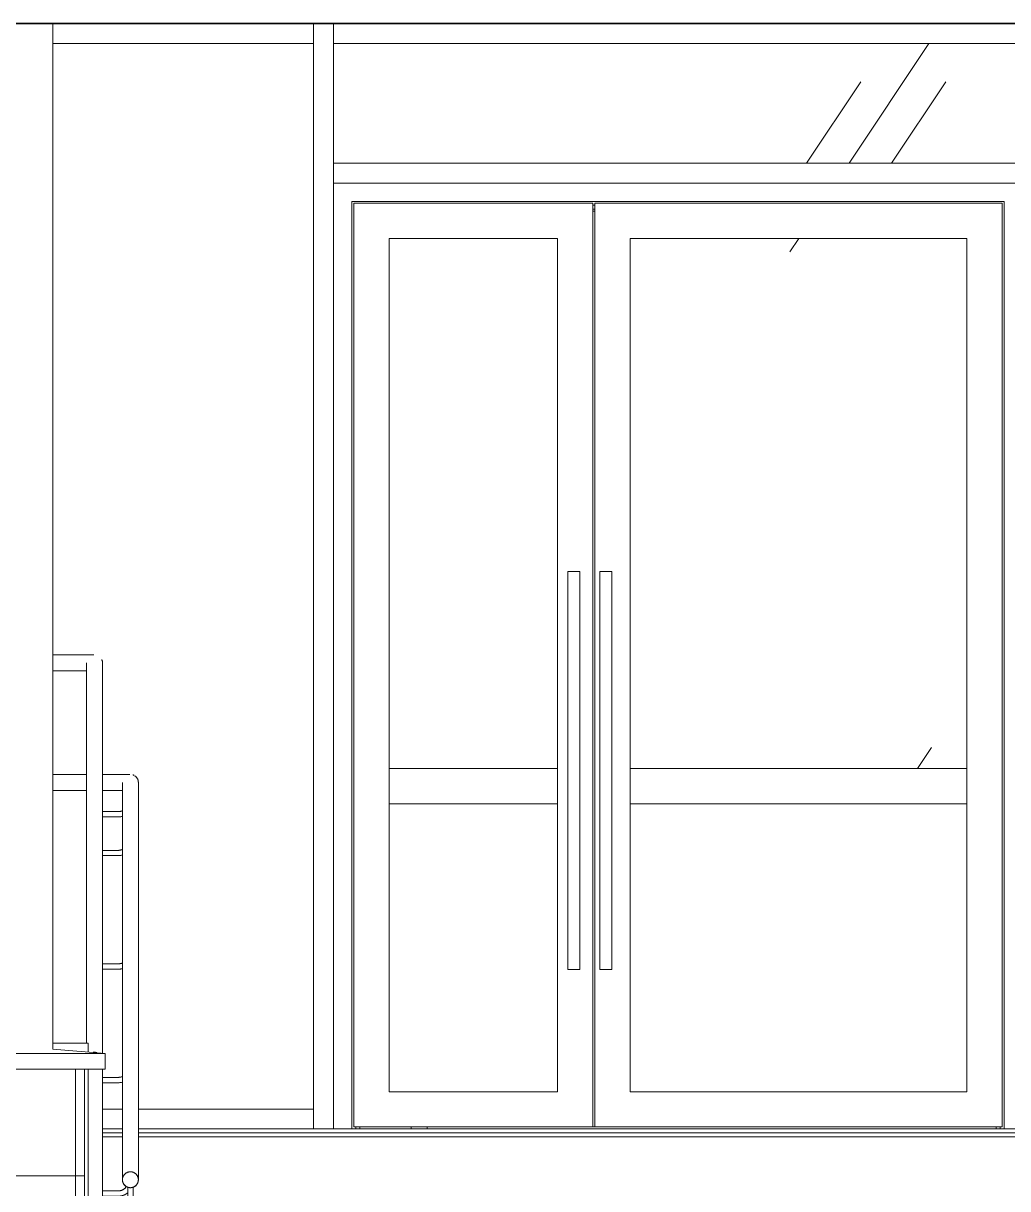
# Model space of a CAD drawing. Header units: millimetres. Extents: x -515342 to 330399, y -224905 to 507333.
# Drawn here: x 272530 to 275001, y 1918 to 4844 of the extents above; entities that cross this region are included whole.
import ezdxf

# ---------------------------------------------------------------- set-up
doc = ezdxf.new("R2010")
doc.units = ezdxf.units.MM
doc.layers.get('0').update_dxf_attribs({"lineweight": 0})
for name, color, linetype, lineweight in [('Витраж', 7, 'Continuous', 0), ('Двери', 7, 'Continuous', 0), ('Лестницы', 7, 'Continuous', 0), ('Ограждение', 7, 'Continuous', 0), ('Отметки', 7, 'Continuous', 0), ('Панели витража', 7, 'Continuous', 0), ('Перекрытие', 7, 'Continuous', 0), ('Стены внутренние', 7, 'Continuous', 0), ('Стены штриховка поверхности', 7, 'Continuous', 0)]:
    doc.layers.add(name, color=color, linetype=linetype, lineweight=lineweight)
pattern_1 = [(236.31, (995.8, 1244.6), (-1777.9963, -3556.002), [641.067, -5769.603]), (236.31, (1031.34, 1137.9), (-1777.9963, -3556.002), [384.64, -6026.03]), (236.31, (818, 1137.9), (-1777.9963, -3556.002), [384.64, -6026.03])]

# ---------------------------------------------------------------- blocks, each defined once
blk = doc.blocks.new('ПанелиВитражаТП50300_Дверь_Алюминиевая__ТПТ65__2 полотна - АР_Дверь_ТП50300_Средник_РучкаПрямая_Пр-10100167-О_АР_Эскиз_Фасад 1-12 копия 1')
at = {"layer": 'Двери'}
h = blk.add_hatch(dxfattribs=at)
h.set_pattern_fill('FP_1', color=256, style=0, pattern_type=2)
h.set_pattern_definition(pattern_1)
h.paths.add_polyline_path([(50180, 905), (50547.5, 905), (50547.5, 2235.5), (50124.5, 2235.5), (50124.5, 905)])
h = blk.add_hatch(dxfattribs=at)
h.set_pattern_fill('FP_1', color=256, style=0, pattern_type=2)
h.set_pattern_definition(pattern_1)
h.paths.add_polyline_path([(50963.2, 905), (51575.5, 905), (51575.5, 2235.5), (50729.5, 2235.5), (50729.5, 905), (50851.4, 905)])
for p, q in [((50031, 0), (50031, 2329)), ((50031, 2329), (51669, 2329)), ((50036, 2324), (50036, 5)), ((50636, 2324), (50036, 2324)), ((50635.8, 2319), (50641.2, 2319)), ((50636, 5), (50636, 2324)), ((50641, 2324), (50641, 5)), ((51664, 2324), (50641, 2324)), ((51664, 5), (51664, 2324)), ((51669, 2329), (51669, 0)), ((50636, 2309), (50641, 2309)), ((50636, 2304), (50641, 2304)), ((50124.5, 93.5), (50124.5, 2235.5)), ((50124.5, 2235.5), (50547.5, 2235.5)), ((50547.5, 2235.5), (50547.5, 93.5)), ((50729.5, 2235.5), (50729.5, 93.5)), ((50729.5, 2235.5), (51575.5, 2235.5)), ((51575.5, 2235.5), (51575.5, 93.5)), ((50573.5, 1400), (50573.5, 400)), ((50573.5, 1400), (50588.5, 1400)), ((50588.5, 1400), (50603.5, 1400)), ((50603.5, 400), (50603.5, 1400)), ((50653.5, 1400), (50653.5, 400)), ((50653.5, 1400), (50668.5, 1400)), ((50668.5, 1400), (50683.5, 1400)), ((50683.5, 400), (50683.5, 1400)), ((50124.5, 816.5), (50124.5, 905)), ((50124.5, 905), (50547.5, 905)), ((50547.5, 905), (50547.5, 816.5)), ((50729.5, 816.5), (50729.5, 905)), ((50729.5, 905), (51575.5, 905)), ((51575.5, 905), (51575.5, 816.5)), ((50124.5, 816.5), (50547.5, 816.5)), ((50729.5, 816.5), (51575.5, 816.5)), ((50573.5, 400), (50588.5, 400)), ((50588.5, 400), (50603.5, 400)), ((50653.5, 400), (50668.5, 400)), ((50668.5, 400), (50683.5, 400)), ((50547.5, 93.5), (50124.5, 93.5)), ((51575.5, 93.5), (50729.5, 93.5)), ((50636, 5), (50036, 5)), ((50041, 0), (50041, 5)), ((50051, 0), (50051, 5)), ((50641, 5), (50636, 5)), ((51664, 5), (50641, 5)), ((51649, 5), (51649, 0)), ((51659, 5), (51659, 0))]:
    blk.add_line(p, q, dxfattribs=at)
blk = doc.blocks.new('Прямоугольный импост - АР_Импост_50х160 _вертикальный импост витража_-9630963-О_АР_Эскиз_Фасад 1-12 копия 1')
at = {"layer": 'Витраж'}
for p, q in [((49935, 1150), (49935, 0)), ((49985, 0), (49985, 1150))]:
    blk.add_line(p, q, dxfattribs=at)
blk = doc.blocks.new('Системная панель - АР_ПанельВитража_Cтеклопакет_Двухкамерный_36 мм-10100165-О_АР_Эскиз_Фасад 1-12 копия 1')
at = {"layer": 'Панели витража'}
h = blk.add_hatch(dxfattribs=at)
h.set_pattern_fill('FP_1', color=256, style=0, pattern_type=2)
h.set_pattern_definition(pattern_1)
h.paths.add_polyline_path([(50851.4, 2425), (51715, 2425), (51715, 2725), (49985, 2725), (49985, 2425), (50795.1, 2425)])
blk = doc.blocks.new('Прямоугольный импост - АР_Импост_50х140 _горизонтальный импост витража_-10100143-О_АР_Эскиз_Фасад 1-12 копия 1')
at = {"layer": 'Витраж'}
for p, q in [((49985, 2375), (49985, 2425)), ((51715, 2425), (49985, 2425)), ((51715, 2425), (51715, 2375)), ((49985, 2375), (51715, 2375))]:
    blk.add_line(p, q, dxfattribs=at)
blk = doc.blocks.new('Прямоугольный импост - АР_Импост_50х160 _вертикальный импост витража_-10100017-О_АР_Эскиз_Фасад 1-12 копия 1')
at = {"layer": 'Витраж'}
for p, q in [((49935, 2750), (49935, 2400)), ((49985, 2400), (49985, 2750))]:
    blk.add_line(p, q, dxfattribs=at)
blk = doc.blocks.new('Прямоугольный импост - АР_Импост_50х140 _горизонтальный импост витража_-V107-О_АР_Эскиз_Фасад 1-12 копия 1')
at = {"layer": 'Витраж'}
for p, q in [((49455.1, 50), (49405, 50)), ((49935, 50), (49495, 50)), ((49935, 50), (49935, 0))]:
    blk.add_line(p, q, dxfattribs=at)
blk = doc.blocks.new('Прямоугольный импост - АР_Импост_50х160 _вертикальный импост витража_-9630967-О_АР_Эскиз_Фасад 1-12 копия 1')
at = {"layer": 'Витраж'}
for p, q in [((49935, 2400), (49935, 1150)), ((49985, 1150), (49985, 2400))]:
    blk.add_line(p, q, dxfattribs=at)
blk = doc.blocks.new('Ограждение - АР_Ограждение_Ограничение_D40-138916-О_АР_Эскиз_Фасад 1-12 копия 1')
at = {"layer": 'Ограждение', "flags": 128}
for points in [[(49475, -107.5), (49474.2, -107.5), (49473.4, -107.6), (49472.6, -107.6), (49471.8, -107.8), (49471, -107.9), (49470.2, -108.1), (49469.5, -108.3), (49468.7, -108.5), (49468, -108.8), (49467.2, -109.1), (49466.5, -109.4), (49465.8, -109.8), (49465.1, -110.1), (49464.4, -110.6), (49463.7, -111), (49463.1, -111.5), (49462.4, -111.9), (49461.8, -112.5), (49461.2, -113), (49460.7, -113.6), (49460.1, -114.2), (49459.6, -114.8), (49459.1, -115.4), (49458.6, -116), (49458.2, -116.7), (49457.8, -117.4), (49457.4, -118.1), (49457, -118.8), (49456.7, -119.5), (49456.4, -120.3), (49456.1, -121), (49455.8, -121.8), (49455.6, -122.5), (49455.4, -123.3), (49455.3, -124.1), (49455.2, -124.9), (49455.1, -125.7), (49455, -126.5), (49455, -127.3), (49455, -128.1), (49455, -128.9), (49455.1, -129.7), (49455.2, -130.5), (49455.4, -131.3), (49455.5, -132), (49455.7, -132.8), (49455.9, -133.6), (49456.2, -134.3), (49456.5, -135.1), (49456.8, -135.8), (49457.2, -136.5), (49457.5, -137.2), (49457.9, -137.9), (49458.4, -138.6), (49458.8, -139.3), (49459.3, -139.9), (49459.8, -140.5), (49460.4, -141.1), (49460.9, -141.7), (49461.5, -142.2), (49462.1, -142.8), (49462.7, -143.3), (49463.4, -143.8), (49464, -144.2), (49464.7, -144.6), (49465.4, -145), (49466.1, -145.4), (49466.8, -145.7), (49467.6, -146.1), (49468.3, -146.3), (49469.1, -146.6), (49469.8, -146.8), (49470.6, -147), (49471.4, -147.2), (49472.2, -147.3), (49473, -147.4), (49473.8, -147.5), (49474.6, -147.5), (49475, -147.5)], [(49475, -147.5), (49475.8, -147.5), (49476.6, -147.4), (49477.4, -147.4), (49478.2, -147.2), (49479, -147.1), (49479.8, -146.9), (49480.5, -146.7), (49481.3, -146.5), (49482, -146.2), (49482.8, -145.9), (49483.5, -145.6), (49484.2, -145.2), (49484.9, -144.9), (49485.6, -144.4), (49486.3, -144), (49486.9, -143.5), (49487.6, -143.1), (49488.2, -142.5), (49488.8, -142), (49489.3, -141.4), (49489.9, -140.8), (49490.4, -140.2), (49490.9, -139.6), (49491.4, -139), (49491.8, -138.3), (49492.2, -137.6), (49492.6, -136.9), (49493, -136.2), (49493.3, -135.5), (49493.6, -134.7), (49493.9, -134), (49494.2, -133.2), (49494.4, -132.5), (49494.6, -131.7), (49494.7, -130.9), (49494.8, -130.1), (49494.9, -129.3), (49495, -128.5), (49495, -127.7), (49495, -126.9), (49495, -126.1), (49494.9, -125.3), (49494.8, -124.5), (49494.6, -123.7), (49494.5, -123), (49494.3, -122.2), (49494.1, -121.4), (49493.8, -120.7), (49493.5, -119.9), (49493.2, -119.2), (49492.8, -118.5), (49492.5, -117.8), (49492.1, -117.1), (49491.6, -116.4), (49491.2, -115.7), (49490.7, -115.1), (49490.2, -114.5), (49489.6, -113.9), (49489.1, -113.3), (49488.5, -112.8), (49487.9, -112.2), (49487.3, -111.7), (49486.6, -111.2), (49486, -110.8), (49485.3, -110.4), (49484.6, -110), (49483.9, -109.6), (49483.2, -109.3), (49482.4, -108.9), (49481.7, -108.7), (49480.9, -108.4), (49480.2, -108.2), (49479.4, -108), (49478.6, -107.8), (49477.8, -107.7), (49477, -107.6), (49476.2, -107.5), (49475.4, -107.5), (49475, -107.5)]]:
    blk.add_lwpolyline(points, dxfattribs=at)
at = {"layer": 'Ограждение'}
for start, end in [(131.2241, 139.4056), (90, 100.5516), (77.5668, 90), (36.708, 52.2145), (175.131, 184.1833), (216.708, 232.2145), (311.2241, 319.4056), (355.131, 4.1833), (257.5668, 270), (270, 280.5516)]:
    blk.add_arc((49475, -127.5), 20, start, end, dxfattribs=at)
blk = doc.blocks.new('Ограждение - АР_Ограждение_Ограничение_D40-V119-О_АР_Эскиз_Фасад 1-12 копия 1')
at = {"layer": 'Ограждение', "flags": 128}
for points in [[(49385, 192.5), (49384.2, 192.5), (49383.4, 192.4), (49382.6, 192.4), (49381.8, 192.2)], [(49390.9, 191.6), (49390.2, 191.8), (49389.4, 192), (49388.6, 192.2), (49387.8, 192.3), (49387, 192.4), (49386.2, 192.5), (49385.4, 192.5), (49385, 192.5)]]:
    blk.add_lwpolyline(points, dxfattribs=at)
at = {"layer": 'Ограждение'}
blk.add_arc((49385, 172.5), 20, 84.9492, 90, dxfattribs=at)
blk = doc.blocks.new('Ограждение - АР_Ограждение_Балясина_D40_900-10240710-О_АР_Эскиз_Фасад 1-12 копия 1')
at = {"layer": 'Ограждение'}
for p, q in [((49405, 212.9), (49405, 206.2)), ((49405, -155.5), (49445, -155.5)), ((49445, -168.8), (49405, -168.8))]:
    blk.add_line(p, q, dxfattribs=at)
at = {"layer": 'Ограждение', "flags": 128}
for points in [[(49445, -155.5), (49445.9, -155.5), (49446.9, -155.4), (49447.8, -155.3), (49448.7, -155.2), (49449.6, -155), (49450.5, -154.8), (49451.4, -154.6), (49452.3, -154.3), (49453.2, -154), (49454.1, -153.6), (49454.9, -153.2), (49455.8, -152.8), (49456.6, -152.4), (49457.4, -151.9), (49458.2, -151.4), (49458.9, -150.9), (49459.7, -150.3), (49460.4, -149.7), (49461.1, -149.1), (49461.7, -148.4), (49462.4, -147.7), (49463, -147), (49463.6, -146.3), (49464.1, -145.5), (49464.6, -144.7)], [(49468.4, -160.4), (49467.2, -161.3), (49466, -162.2), (49464.8, -163), (49463.6, -163.8), (49462.3, -164.5), (49461, -165.1), (49459.6, -165.8), (49458.3, -166.3), (49456.9, -166.8), (49455.5, -167.3), (49454.1, -167.7), (49452.7, -168), (49451.2, -168.3), (49449.8, -168.5), (49448.3, -168.7), (49446.9, -168.8), (49445.4, -168.8), (49445, -168.8)]]:
    blk.add_lwpolyline(points, dxfattribs=at)
blk = doc.blocks.new('Ограждение - АР_Ограждение_Балясина_D40_900-V120-О_АР_Эскиз_Фасад 1-12 копия 1')
at = {"layer": 'Ограждение'}
for p, q in [((49365, 491.2), (49365, 497.9)), ((49405, 497.9), (49405, 491.2)), ((49405, 129.5), (49445, 129.5)), ((49445, 116.2), (49405, 116.2))]:
    blk.add_line(p, q, dxfattribs=at)
at = {"layer": 'Ограждение', "flags": 128}
for points in [[(49445, 129.5), (49445.9, 129.5), (49446.9, 129.6), (49447.8, 129.7), (49448.7, 129.8), (49449.6, 130), (49450.5, 130.2), (49451.4, 130.4), (49452.3, 130.7), (49453.2, 131), (49454.1, 131.4), (49454.9, 131.8)], [(49454.1, 117.3), (49452.7, 117), (49451.2, 116.7), (49449.8, 116.5), (49448.3, 116.3), (49446.9, 116.2), (49445.4, 116.2), (49445, 116.2)]]:
    blk.add_lwpolyline(points, dxfattribs=at)
blk = doc.blocks.new('Ограждение - АР_Ограждение_Балясина_D40_900-10028987-О_АР_Эскиз_Фасад 1-12 копия 1')
at = {"layer": 'Ограждение'}
for p, q in [((49365, 1162.3), (49365, 1165)), ((49405, 1165), (49405, 1162.3)), ((49405, 796.7), (49445, 796.7)), ((49445, 783.3), (49405, 783.3))]:
    blk.add_line(p, q, dxfattribs=at)
at = {"layer": 'Ограждение', "flags": 128}
for points in [[(49445, 796.7), (49445.9, 796.7), (49446.9, 796.7), (49447.8, 796.8), (49448.7, 797), (49449.6, 797.1), (49450.5, 797.3), (49451.4, 797.6), (49452.3, 797.9), (49453.2, 798.2), (49454.1, 798.5), (49454.9, 798.9)], [(49454.1, 784.5), (49452.7, 784.1), (49451.2, 783.9), (49449.8, 783.6), (49448.3, 783.5), (49446.9, 783.4), (49445.4, 783.3), (49445, 783.3)]]:
    blk.add_lwpolyline(points, dxfattribs=at)
blk = doc.blocks.new('Ограждение - АР_Ограждение_Балясина_D40 доп поручень 700_900-10028959-О_АР_Эскиз_Фасад 1-12 копия 1')
at = {"layer": 'Ограждение'}
for p, q in [((49405, 150), (49405, -200.8)), ((49468.3, -177.5), (49468.3, -146.2)), ((49481.7, -146.2), (49481.7, -177.5)), ((49405, -200.8), (49445, -200.8)), ((49405, -214.2), (49405, -1007.5)), ((49445, -214.2), (49405, -214.2)), ((49468.3, -377.5), (49468.3, -332.5)), ((49481.7, -332.5), (49468.3, -332.5)), ((49481.7, -332.5), (49481.7, -377.5)), ((49403.8, -400.8), (49445, -400.8)), ((49445, -414.2), (49403.8, -414.2)), ((49405, -1007.5), (49368.9, -1007.5))]:
    blk.add_line(p, q, dxfattribs=at)
at = {"layer": 'Ограждение', "flags": 128}
for points in [[(49481.7, -177.5), (49481.6, -179), (49481.5, -180.4), (49481.4, -181.9), (49481.2, -183.3), (49480.9, -184.8), (49480.6, -186.2), (49480.2, -187.6), (49479.8, -189), (49479.3, -190.4), (49478.8, -191.8), (49478.2, -193.1), (49477.5, -194.4), (49476.8, -195.7), (49476.1, -197), (49475.3, -198.2), (49474.4, -199.4), (49473.5, -200.6), (49472.6, -201.7), (49471.6, -202.8), (49470.5, -203.8), (49469.5, -204.8), (49468.4, -205.8), (49467.2, -206.7), (49466, -207.5), (49464.8, -208.4), (49463.6, -209.1), (49462.3, -209.8), (49461, -210.5), (49459.6, -211.1), (49458.3, -211.7), (49456.9, -212.2), (49455.5, -212.6), (49454.1, -213), (49452.7, -213.4), (49451.2, -213.6), (49449.8, -213.9), (49448.3, -214), (49446.9, -214.1), (49445.4, -214.2), (49445, -214.2)], [(49445, -200.8), (49445.9, -200.8), (49446.9, -200.8), (49447.8, -200.7), (49448.7, -200.5), (49449.6, -200.4), (49450.5, -200.2), (49451.4, -199.9), (49452.3, -199.6), (49453.2, -199.3), (49454.1, -199), (49454.9, -198.6), (49455.8, -198.2), (49456.6, -197.7), (49457.4, -197.3), (49458.2, -196.8), (49458.9, -196.2), (49459.7, -195.6), (49460.4, -195), (49461.1, -194.4), (49461.7, -193.8), (49462.4, -193.1), (49463, -192.4), (49463.6, -191.6), (49464.1, -190.9), (49464.6, -190.1), (49465.1, -189.3), (49465.6, -188.5), (49466, -187.7), (49466.4, -186.8), (49466.7, -186), (49467.1, -185.1), (49467.4, -184.2), (49467.6, -183.3), (49467.8, -182.4), (49468, -181.5), (49468.1, -180.5), (49468.2, -179.6), (49468.3, -178.7), (49468.3, -177.8), (49468.3, -177.5)], [(49481.7, -377.5), (49481.6, -379), (49481.5, -380.4), (49481.4, -381.9), (49481.2, -383.3), (49480.9, -384.8), (49480.6, -386.2), (49480.2, -387.6), (49479.8, -389), (49479.3, -390.4), (49478.8, -391.8), (49478.2, -393.1), (49477.5, -394.4), (49476.8, -395.7), (49476.1, -397), (49475.3, -398.2), (49474.4, -399.4), (49473.5, -400.6), (49472.6, -401.7), (49471.6, -402.8), (49470.5, -403.8), (49469.5, -404.8), (49468.4, -405.8), (49467.2, -406.7), (49466, -407.5), (49464.8, -408.4), (49463.6, -409.1), (49462.3, -409.8), (49461, -410.5), (49459.6, -411.1), (49458.3, -411.7), (49456.9, -412.2), (49455.5, -412.6), (49454.1, -413), (49452.7, -413.4), (49451.2, -413.6), (49449.8, -413.9), (49448.3, -414), (49446.9, -414.1), (49445.4, -414.2), (49445, -414.2)], [(49445, -400.8), (49445.9, -400.8), (49446.9, -400.8), (49447.8, -400.7), (49448.7, -400.5), (49449.6, -400.4), (49450.5, -400.2), (49451.4, -399.9), (49452.3, -399.6), (49453.2, -399.3), (49454.1, -399), (49454.9, -398.6), (49455.8, -398.2), (49456.6, -397.7), (49457.4, -397.3), (49458.2, -396.8), (49458.9, -396.2), (49459.7, -395.6), (49460.4, -395), (49461.1, -394.4), (49461.7, -393.8), (49462.4, -393.1), (49463, -392.4), (49463.6, -391.6), (49464.1, -390.9), (49464.6, -390.1), (49465.1, -389.3), (49465.6, -388.5), (49466, -387.7), (49466.4, -386.8), (49466.7, -386), (49467.1, -385.1), (49467.4, -384.2), (49467.6, -383.3), (49467.8, -382.4), (49468, -381.5), (49468.1, -380.5), (49468.2, -379.6), (49468.3, -378.7), (49468.3, -377.8), (49468.3, -377.5)]]:
    blk.add_lwpolyline(points, dxfattribs=at)
at = {"layer": 'Ограждение'}
blk.add_open_spline([(49405, -200.8), (49405, -200.8), (49404.9, -201.1), (49404.6, -202.1), (49404.3, -203.2), (49404.1, -204.1), (49404, -205.2), (49403.9, -206.2), (49403.9, -207.1), (49403.9, -207.8), (49403.9, -208.5), (49403.9, -209.5), (49404.1, -210.6), (49404.3, -211.8), (49404.6, -212.8), (49404.9, -213.8), (49405, -214.2), (49405, -214.2)], degree=3, knots=[0, 0, 0, 0, 0.111111, 0.222222, 0.277778, 0.333333, 0.388889, 0.444444, 0.479167, 0.513889, 0.548611, 0.583333, 0.652778, 0.722222, 0.791667, 0.861111, 1, 1, 1, 1], dxfattribs=at)
blk = doc.blocks.new('Ограждение - Ограждение-9706166-О_АР_Эскиз_Фасад 1-12 копия 1')
at = {"layer": 'Ограждение'}
for p, q in [((49375, -969.2), (49375, -978.6)), ((49395, -978.6), (49395, -969.2))]:
    blk.add_line(p, q, dxfattribs=at)
for name, p in [('Ограждение - АР_Ограждение_Балясина_D40_900-10028987-О_АР_Эскиз_Фасад 1-12 копия 1', (0, 0)), ('Ограждение - АР_Ограждение_Балясина_D40_900-V120-О_АР_Эскиз_Фасад 1-12 копия 1', (0, 570)), ('Ограждение - АР_Ограждение_Балясина_D40_900-V120-О_АР_Эскиз_Фасад 1-12 копия 1', (0, 285)), ('Ограждение - АР_Ограждение_Балясина_D40_900-V120-О_АР_Эскиз_Фасад 1-12 копия 1', (0, 0)), ('Ограждение - АР_Ограждение_Балясина_D40_900-10240710-О_АР_Эскиз_Фасад 1-12 копия 1', (0, 0)), ('Ограждение - АР_Ограждение_Балясина_D40 доп поручень 700_900-10028959-О_АР_Эскиз_Фасад 1-12 копия 1', (0, 0))]:
    blk.add_blockref(name, p)
blk = doc.blocks.new('Тип верхнего поручня - АР_Ограждение_Ограничение_D40-138916-О_АР_Эскиз_Фасад 1-12 копия 1')
at = {"layer": 'Ограждение', "flags": 128}
for points in [[(49385, 192.5), (49384.2, 192.5), (49383.4, 192.4), (49382.6, 192.4), (49381.8, 192.2)], [(49390.9, 191.6), (49390.2, 191.8), (49389.4, 192), (49388.6, 192.2), (49387.8, 192.3), (49387, 192.4), (49386.2, 192.5), (49385.4, 192.5), (49385, 192.5)]]:
    blk.add_lwpolyline(points, dxfattribs=at)
at = {"layer": 'Ограждение'}
blk.add_arc((49385, 172.5), 20, 84.9492, 90, dxfattribs=at)
blk = doc.blocks.new('Тип верхнего поручня - Верхний поручень_Внутренний_-9706283-О_АР_Эскиз_Фасад 1-12 копия 1')
at = {"layer": 'Ограждение'}
for p, q in [((49285, 1190), (49280, 1190)), ((49280, 1150), (49285, 1150)), ((49365, 1162.3), (49365, 215)), ((49405, 190.4), (49405, 1162.3))]:
    blk.add_line(p, q, dxfattribs=at)
at = {"layer": 'Ограждение', "flags": 128}
for points in [[(49285, 1190), (49289, 1190), (49293, 1190), (49297, 1190), (49300.9, 1190), (49304.9, 1190), (49308.8, 1190), (49312.6, 1190), (49316.5, 1190), (49320.2, 1190), (49323.9, 1190), (49327.6, 1190), (49331.2, 1190), (49334.7, 1190), (49338.1, 1190), (49341.5, 1190), (49344.7, 1190), (49347.9, 1190), (49350.9, 1190), (49353.9, 1190), (49356.7, 1190), (49359.5, 1190), (49362.1, 1190), (49364.6, 1190), (49366.9, 1190), (49369.1, 1190), (49371.2, 1190), (49373.2, 1190), (49375, 1190), (49376.7, 1190), (49378.2, 1190), (49379.6, 1190), (49380.8, 1190), (49381.9, 1190), (49382.8, 1190)], [(49403, 1178.7), (49403.3, 1178), (49403.6, 1177.2), (49403.9, 1176.5), (49404.2, 1175.7), (49404.4, 1175), (49404.6, 1174.2), (49404.7, 1173.4), (49404.8, 1172.6), (49404.9, 1171.8), (49405, 1171), (49405, 1170.2), (49405, 1170)], [(49365, 1150), (49362.8, 1150), (49360.2, 1150), (49357.5, 1150), (49354.7, 1150), (49351.7, 1150), (49348.7, 1150), (49345.6, 1150), (49342.4, 1150), (49339, 1150), (49335.6, 1150), (49332.1, 1150), (49328.6, 1150), (49324.9, 1150), (49321.2, 1150), (49317.5, 1150), (49313.7, 1150), (49309.8, 1150), (49305.9, 1150), (49302, 1150), (49298, 1150), (49294.1, 1150), (49290.1, 1150), (49286.1, 1150), (49285, 1150)], [(49365, 1170), (49365, 1169.9), (49365, 1169.7), (49365, 1169.4), (49365, 1169), (49365, 1168.4), (49365, 1167.7), (49365, 1166.9), (49365, 1165.9), (49365, 1164.9), (49365, 1163.7), (49365, 1162.4), (49365, 1162.3)], [(49405, 1170), (49405, 1169.2), (49404.9, 1168.4), (49404.9, 1167.6), (49404.7, 1166.8)], [(49405, 1162.3), (49405, 1163.6), (49405, 1164.8), (49405, 1165.9), (49405, 1166.8), (49405, 1167.6), (49405, 1168.4), (49405, 1168.9), (49405, 1169.4), (49405, 1169.7), (49405, 1169.9), (49405, 1170)]]:
    blk.add_lwpolyline(points, dxfattribs=at)
at = {"layer": 'Ограждение'}
blk.add_arc((49385, 172.5), 20, 73.8182, 94.1543, dxfattribs=at)
blk = doc.blocks.new('Тип перил - АР_Ограждение_Ограничение_D40-138916-О_АР_Эскиз_Фасад 1-12 копия 1')
at = {"layer": 'Ограждение', "flags": 128}
for points in [[(49475, -107.5), (49474.2, -107.5), (49473.4, -107.6), (49472.6, -107.6), (49471.8, -107.8), (49471, -107.9), (49470.2, -108.1), (49469.5, -108.3), (49468.7, -108.5), (49468, -108.8), (49467.2, -109.1), (49466.5, -109.4), (49465.8, -109.8), (49465.1, -110.1), (49464.4, -110.6), (49463.7, -111), (49463.1, -111.5), (49462.4, -111.9), (49461.8, -112.5), (49461.2, -113), (49460.7, -113.6), (49460.1, -114.2), (49459.6, -114.8), (49459.1, -115.4), (49458.6, -116), (49458.2, -116.7), (49457.8, -117.4), (49457.4, -118.1), (49457, -118.8), (49456.7, -119.5), (49456.4, -120.3), (49456.1, -121), (49455.8, -121.8), (49455.6, -122.5), (49455.4, -123.3), (49455.3, -124.1), (49455.2, -124.9), (49455.1, -125.7), (49455, -126.5), (49455, -127.3), (49455, -128.1), (49455, -128.9), (49455.1, -129.7), (49455.2, -130.5), (49455.4, -131.3), (49455.5, -132), (49455.7, -132.8), (49455.9, -133.6), (49456.2, -134.3), (49456.5, -135.1), (49456.8, -135.8), (49457.2, -136.5), (49457.5, -137.2), (49457.9, -137.9), (49458.4, -138.6), (49458.8, -139.3), (49459.3, -139.9), (49459.8, -140.5), (49460.4, -141.1), (49460.9, -141.7), (49461.5, -142.2), (49462.1, -142.8), (49462.7, -143.3), (49463.4, -143.8), (49464, -144.2), (49464.7, -144.6), (49465.4, -145), (49466.1, -145.4), (49466.8, -145.7), (49467.6, -146.1), (49468.3, -146.3), (49469.1, -146.6), (49469.8, -146.8), (49470.6, -147), (49471.4, -147.2), (49472.2, -147.3), (49473, -147.4), (49473.8, -147.5), (49474.6, -147.5), (49475, -147.5)], [(49475, -147.5), (49475.8, -147.5), (49476.6, -147.4), (49477.4, -147.4), (49478.2, -147.2), (49479, -147.1), (49479.8, -146.9), (49480.5, -146.7), (49481.3, -146.5), (49482, -146.2), (49482.8, -145.9), (49483.5, -145.6), (49484.2, -145.2), (49484.9, -144.9), (49485.6, -144.4), (49486.3, -144), (49486.9, -143.5), (49487.6, -143.1), (49488.2, -142.5), (49488.8, -142), (49489.3, -141.4), (49489.9, -140.8), (49490.4, -140.2), (49490.9, -139.6), (49491.4, -139), (49491.8, -138.3), (49492.2, -137.6), (49492.6, -136.9), (49493, -136.2), (49493.3, -135.5), (49493.6, -134.7), (49493.9, -134), (49494.2, -133.2), (49494.4, -132.5), (49494.6, -131.7), (49494.7, -130.9), (49494.8, -130.1), (49494.9, -129.3), (49495, -128.5), (49495, -127.7), (49495, -126.9), (49495, -126.1), (49494.9, -125.3), (49494.8, -124.5), (49494.6, -123.7), (49494.5, -123), (49494.3, -122.2), (49494.1, -121.4), (49493.8, -120.7), (49493.5, -119.9), (49493.2, -119.2), (49492.8, -118.5), (49492.5, -117.8), (49492.1, -117.1), (49491.6, -116.4), (49491.2, -115.7), (49490.7, -115.1), (49490.2, -114.5), (49489.6, -113.9), (49489.1, -113.3), (49488.5, -112.8), (49487.9, -112.2), (49487.3, -111.7), (49486.6, -111.2), (49486, -110.8), (49485.3, -110.4), (49484.6, -110), (49483.9, -109.6), (49483.2, -109.3), (49482.4, -108.9), (49481.7, -108.7), (49480.9, -108.4), (49480.2, -108.2), (49479.4, -108), (49478.6, -107.8), (49477.8, -107.7), (49477, -107.6), (49476.2, -107.5), (49475.4, -107.5), (49475, -107.5)]]:
    blk.add_lwpolyline(points, dxfattribs=at)
at = {"layer": 'Ограждение'}
for start, end in [(131.2241, 139.4056), (90, 100.5516), (77.5668, 90), (36.708, 52.2145), (175.131, 184.1833), (216.708, 232.2145), (311.2241, 319.4056), (355.131, 4.1833), (257.5668, 270), (270, 280.5516)]:
    blk.add_arc((49475, -127.5), 20, start, end, dxfattribs=at)
blk = doc.blocks.new('Тип перил - Перила_Внутренний_-9706296-О_АР_Эскиз_Фасад 1-12 копия 1')
at = {"layer": 'Ограждение'}
for p, q in [((49365, 890), (49280, 890)), ((49425, 890), (49404.8, 890)), ((49280, 850), (49365, 850)), ((49404.8, 850), (49425, 850)), ((49455, 867.1), (49455, -120.7)), ((49495, 870), (49495, 869.2)), ((49495, -120.7), (49495, 867.1))]:
    blk.add_line(p, q, dxfattribs=at)
at = {"layer": 'Ограждение', "flags": 128}
for points in [[(49425, 890), (49427, 890), (49429, 890), (49431, 890), (49433, 890), (49434.9, 890), (49436.9, 890), (49438.8, 890), (49440.7, 890), (49442.6, 890), (49444.5, 890), (49446.3, 890), (49448.1, 890), (49449.8, 890), (49451.6, 890), (49453.2, 890), (49454.9, 890), (49456.4, 890), (49458, 890), (49459.4, 890), (49460.9, 890), (49462.2, 890), (49463.5, 890), (49464.8, 890), (49466, 890), (49467.1, 890), (49468.1, 890), (49469.1, 890), (49470, 890), (49470.8, 890), (49471.6, 890), (49472.3, 890), (49472.9, 890), (49473.4, 890), (49473.9, 890)], [(49481.3, 889), (49482, 888.7), (49482.8, 888.4), (49483.5, 888.1), (49484.2, 887.7), (49484.9, 887.4)], [(49486.3, 886.5), (49486.9, 886), (49487.6, 885.6), (49488.2, 885), (49488.8, 884.5), (49489.3, 883.9), (49489.9, 883.3), (49490.4, 882.7), (49490.9, 882.1), (49491.4, 881.5), (49491.8, 880.8), (49492.2, 880.1), (49492.6, 879.4), (49493, 878.7), (49493.3, 878), (49493.6, 877.2), (49493.9, 876.5), (49494.2, 875.7), (49494.4, 875), (49494.6, 874.2), (49494.7, 873.4), (49494.8, 872.6), (49494.9, 871.8), (49495, 871), (49495, 870.2), (49495, 870)], [(49455, 850), (49453.7, 850), (49452, 850), (49450.3, 850), (49448.6, 850), (49446.8, 850), (49445, 850), (49443.1, 850), (49441.2, 850), (49439.3, 850), (49437.4, 850), (49435.5, 850), (49433.5, 850), (49431.5, 850), (49429.5, 850), (49427.5, 850), (49425.5, 850), (49425, 850)], [(49455, 870), (49455, 870), (49455, 869.9), (49455, 869.8), (49455, 869.6), (49455, 869.4), (49455, 869.1), (49455, 868.8), (49455, 868.5), (49455, 868.1), (49455, 867.6), (49455, 867.1), (49455, 867.1)], [(49495, 867.1), (49495, 867.6), (49495, 868), (49495, 868.4), (49495, 868.8), (49495, 869.1), (49495, 869.4), (49495, 869.6), (49495, 869.8), (49495, 869.9), (49495, 870), (49495, 870)], [(49455, -127.4), (49455, -127.3), (49455, -127), (49455, -126.6), (49455, -126.1), (49455, -125.5), (49455, -124.8), (49455, -123.9), (49455, -123), (49455, -122), (49455, -120.8), (49455, -120.7)], [(49495, -127.5), (49495, -128.3), (49494.9, -129.1), (49494.9, -129.9), (49494.7, -130.7), (49494.6, -131.5), (49494.4, -132.3), (49494.2, -133), (49494, -133.8), (49493.7, -134.5), (49493.4, -135.3), (49493.1, -136), (49492.7, -136.7), (49492.4, -137.4), (49491.9, -138.1), (49491.5, -138.8), (49491, -139.4), (49490.6, -140.1), (49490, -140.7), (49489.5, -141.3), (49488.9, -141.8), (49488.3, -142.4), (49487.7, -142.9), (49487.1, -143.4), (49486.5, -143.9), (49485.8, -144.3), (49485.1, -144.7), (49484.4, -145.1), (49483.7, -145.5), (49483, -145.8), (49482.2, -146.1), (49481.5, -146.4), (49480.7, -146.7), (49480, -146.9), (49479.2, -147.1), (49478.4, -147.2), (49477.6, -147.3), (49476.8, -147.4), (49476, -147.5), (49475.2, -147.5), (49474.4, -147.5), (49473.6, -147.5), (49472.8, -147.4), (49472, -147.3), (49471.2, -147.1), (49470.5, -147), (49469.7, -146.8), (49468.9, -146.6), (49468.2, -146.3), (49467.4, -146), (49466.7, -145.7), (49466, -145.3), (49465.3, -145), (49464.6, -144.6), (49463.9, -144.1), (49463.2, -143.7), (49462.6, -143.2), (49462, -142.7), (49461.4, -142.1), (49460.8, -141.6), (49460.3, -141), (49459.7, -140.4), (49459.2, -139.8), (49458.7, -139.1), (49458.3, -138.5), (49457.9, -137.8), (49457.5, -137.1), (49457.1, -136.4), (49456.8, -135.7), (49456.4, -134.9), (49456.2, -134.2), (49455.9, -133.4), (49455.7, -132.7), (49455.5, -131.9), (49455.3, -131.1), (49455.2, -130.3), (49455.1, -129.5), (49455, -128.7), (49455, -127.9), (49455, -127.5)], [(49495, -120.7), (49495, -121.9), (49495, -122.9), (49495, -123.9), (49495, -124.7), (49495, -125.4), (49495, -126.1), (49495, -126.6), (49495, -127), (49495, -127.3), (49495, -127.4), (49495, -127.5)]]:
    blk.add_lwpolyline(points, dxfattribs=at)
at = {"layer": 'Ограждение'}
for start, end in [(360, 180), (180, 360)]:
    blk.add_arc((49475, -127.5), 20, start, end, dxfattribs=at)
blk = doc.blocks.new('Прямоугольный импост - АР_Импост_50х140 _горизонтальный импост витража_-10100111-О_АР_Эскиз_Фасад 1-12 копия 1')
at = {"layer": 'Витраж'}
for p in [(49935, 2775), (49280, 2725)]:
    blk.add_line(p, (49935, 2725), dxfattribs=at)
blk = doc.blocks.new('Прямоугольный импост - АР_Импост_50х140 _горизонтальный импост витража_-V328-О_АР_Эскиз_Фасад 1-12 копия 1')
at = {"layer": 'Витраж'}
for p, q in [((49985, 2725), (49985, 2775)), ((51715, 2775), (51715, 2725)), ((49985, 2725), (51715, 2725))]:
    blk.add_line(p, q, dxfattribs=at)
blk = doc.blocks.new('Прямоугольный импост - АР_Импост_50х160 _вертикальный импост витража_-10100019-О_АР_Эскиз_Фасад 1-12 копия 1')
at = {"layer": 'Витраж'}
for p, q in [((49935, 2775), (49935, 2750)), ((49985, 2750), (49985, 2775))]:
    blk.add_line(p, q, dxfattribs=at)
blk = doc.blocks.new('Ограждение - Ограждение-9984154-О_АР_Эскиз_Фасад 1-12 копия 1')
at = {"layer": 'Ограждение'}
for p, q in [((48860, 189.8), (48860, 200.4)), ((48860, 150), (48860, 189.8)), ((49412, 189.8), (48860, 189.8)), ((49280, 200.4), (49412, 189.8)), ((49412, 189.8), (49412, 150)), ((49412, 150), (48860, 150))]:
    blk.add_line(p, q, dxfattribs=at)
blk = doc.blocks.new('СД_Люблино_Фасады_rvt-1-О_АР_Эскиз_Фасад 1-12 копия 1')
at = {"layer": 'Стены штриховка поверхности', "true_color": 0xcacaca}
h = blk.add_hatch(dxfattribs=at)
h.set_pattern_fill('FP_21', color=9, style=0, pattern_type=2)
h.set_pattern_definition([(0, (48860, 150), (0, 600), []), (90, (48860, 150), (-600, 4e-14), [])])
h.paths.add_polyline_path([(48860, -1100), (49360, -1100), (49360, 150), (48860, 150), (48860, -1050)])
at = {"layer": 'Лестницы'}
for p, q in [((49405, -10), (49455.1, -10)), ((49455.1, -20), (49405, -20)), ((49455.1, -20), (49405, -20)), ((49495, -10), (52360, -10)), ((52360, -20), (49495, -20)), ((52360, -20), (49495, -20))]:
    blk.add_line(p, q, dxfattribs=at)
at = {"layer": 'Перекрытие'}
for p, q in [((52440, 2776), (49280, 2776)), ((52440, 2775), (49280, 2775))]:
    blk.add_line(p, q, dxfattribs=at)
at = {"layer": 'Стены внутренние'}
for p, q in [((41385, 2776), (49280, 2776)), ((49280, 2775), (48860, 2775)), ((49280, 200), (49280, 2775)), ((49369, 215), (49280, 215)), ((49369, 193.2), (49369, 215)), ((49360, -1100), (49360, 150)), ((49369, -1100), (49369, 150)), ((49455.1, 0), (49405, 0)), ((52360, 0), (49495, 0))]:
    blk.add_line(p, q, dxfattribs=at)
at = {"layer": 'Витраж', "lineweight": 9}
for name in ['Прямоугольный импост - АР_Импост_50х140 _горизонтальный импост витража_-10100111-О_АР_Эскиз_Фасад 1-12 копия 1', 'Прямоугольный импост - АР_Импост_50х160 _вертикальный импост витража_-10100019-О_АР_Эскиз_Фасад 1-12 копия 1', 'Прямоугольный импост - АР_Импост_50х140 _горизонтальный импост витража_-V328-О_АР_Эскиз_Фасад 1-12 копия 1', 'Прямоугольный импост - АР_Импост_50х160 _вертикальный импост витража_-10100017-О_АР_Эскиз_Фасад 1-12 копия 1', 'Прямоугольный импост - АР_Импост_50х160 _вертикальный импост витража_-9630967-О_АР_Эскиз_Фасад 1-12 копия 1', 'Прямоугольный импост - АР_Импост_50х140 _горизонтальный импост витража_-10100143-О_АР_Эскиз_Фасад 1-12 копия 1', 'Прямоугольный импост - АР_Импост_50х160 _вертикальный импост витража_-9630963-О_АР_Эскиз_Фасад 1-12 копия 1', 'Прямоугольный импост - АР_Импост_50х140 _горизонтальный импост витража_-V107-О_АР_Эскиз_Фасад 1-12 копия 1']:
    blk.add_blockref(name, (0, 0), dxfattribs=at)
at = {"layer": 'Двери', "lineweight": 9}
blk.add_blockref('ПанелиВитражаТП50300_Дверь_Алюминиевая__ТПТ65__2 полотна - АР_Дверь_ТП50300_Средник_РучкаПрямая_Пр-10100167-О_АР_Эскиз_Фасад 1-12 копия 1', (0, 0), dxfattribs=at)
at = {"layer": 'Ограждение', "lineweight": 9}
for name in ['Тип верхнего поручня - Верхний поручень_Внутренний_-9706283-О_АР_Эскиз_Фасад 1-12 копия 1', 'Ограждение - Ограждение-9706166-О_АР_Эскиз_Фасад 1-12 копия 1', 'Тип перил - Перила_Внутренний_-9706296-О_АР_Эскиз_Фасад 1-12 копия 1', 'Ограждение - Ограждение-9984154-О_АР_Эскиз_Фасад 1-12 копия 1', 'Ограждение - АР_Ограждение_Ограничение_D40-V119-О_АР_Эскиз_Фасад 1-12 копия 1', 'Тип верхнего поручня - АР_Ограждение_Ограничение_D40-138916-О_АР_Эскиз_Фасад 1-12 копия 1', 'Ограждение - АР_Ограждение_Ограничение_D40-138916-О_АР_Эскиз_Фасад 1-12 копия 1', 'Тип перил - АР_Ограждение_Ограничение_D40-138916-О_АР_Эскиз_Фасад 1-12 копия 1']:
    blk.add_blockref(name, (0, 0), dxfattribs=at)
at = {"layer": 'Панели витража', "lineweight": 9}
blk.add_blockref('Системная панель - АР_ПанельВитража_Cтеклопакет_Двухкамерный_36 мм-10100165-О_АР_Эскиз_Фасад 1-12 копия 1', (0, 0), dxfattribs=at)
blk = doc.blocks.new('Прямоугольный импост - АР_Импост_МП-500_40х75-9225162-О_АР_Эскиз_Фасад 1-12 копия 1')
at = {"layer": 'Витраж'}
blk.add_line((50180, 5), (50180, 0), dxfattribs=at)
blk = doc.blocks.new('Прямоугольный импост - АР_Импост_МП-500_40х75-9225171-О_АР_Эскиз_Фасад 1-12 копия 1')
at = {"layer": 'Витраж'}
blk.add_line((50220, 0), (50220, 5), dxfattribs=at)
blk = doc.blocks.new('Прямоугольный импост - АР_Импост_МП-500_40х75-9225058-О_АР_Эскиз_Фасад 1-12 копия 1')
at = {"layer": 'Витраж'}
for p, q in [((50180, 5), (50180, 0)), ((50220, 0), (50220, 5))]:
    blk.add_line(p, q, dxfattribs=at)

msp = doc.modelspace()

# ---------------------------------------------------------------- linework, layer by layer
at = {"layer": 'Отметки'}
msp.add_line((277153.3803, 4843.7355), (266264.4083, 4843.7355), dxfattribs=at)

# ---------------------------------------------------------------- block references
msp.add_blockref('СД_Люблино_Фасады_rvt-1-О_АР_Эскиз_Фасад 1-12 копия 1', (223323.3997, 2067.7355))
at = {"layer": 'Витраж'}
for name in ['Прямоугольный импост - АР_Импост_МП-500_40х75-9225162-О_АР_Эскиз_Фасад 1-12 копия 1', 'Прямоугольный импост - АР_Импост_МП-500_40х75-9225058-О_АР_Эскиз_Фасад 1-12 копия 1', 'Прямоугольный импост - АР_Импост_МП-500_40х75-9225171-О_АР_Эскиз_Фасад 1-12 копия 1']:
    msp.add_blockref(name, (223323.3997, 2067.7355), dxfattribs=at)

doc.saveas('drawing.dxf')
